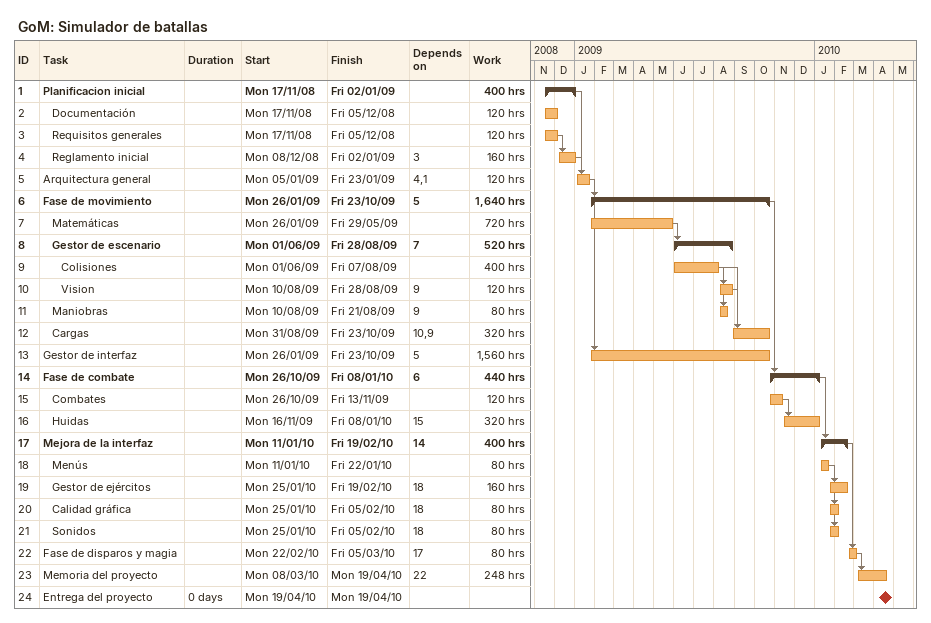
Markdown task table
GoM: Simulador de batallas

| ID | Level | Task | Duration | Start | Finish | Predecessors | Work (h) |
|---|---|---|---|---|---|---|---|
| 1 | 1 | **Planificacion inicial** |  | 2008-11-17 | 2009-01-02 |  | 400 |
| 2 | 2 | Documentación |  | 2008-11-17 | 2008-12-05 |  | 120 |
| 3 | 2 | Requisitos generales |  | 2008-11-17 | 2008-12-05 |  | 120 |
| 4 | 2 | Reglamento inicial |  | 2008-12-08 | 2009-01-02 | 3 | 160 |
| 5 | 1 | Arquitectura general |  | 2009-01-05 | 2009-01-23 | 4, 1 | 120 |
| 6 | 1 | **Fase de movimiento** |  | 2009-01-26 | 2009-10-23 | 5 | 1640 |
| 7 | 2 | Matemáticas |  | 2009-01-26 | 2009-05-29 |  | 720 |
| 8 | 2 | **Gestor de escenario** |  | 2009-06-01 | 2009-08-28 | 7 | 520 |
| 9 | 3 | Colisiones |  | 2009-06-01 | 2009-08-07 |  | 400 |
| 10 | 3 | Vision |  | 2009-08-10 | 2009-08-28 | 9 | 120 |
| 11 | 2 | Maniobras |  | 2009-08-10 | 2009-08-21 | 9 | 80 |
| 12 | 2 | Cargas |  | 2009-08-31 | 2009-10-23 | 10, 9 | 320 |
| 13 | 1 | Gestor de interfaz |  | 2009-01-26 | 2009-10-23 | 5 | 1560 |
| 14 | 1 | **Fase de combate** |  | 2009-10-26 | 2010-01-08 | 6 | 440 |
| 15 | 2 | Combates |  | 2009-10-26 | 2009-11-13 |  | 120 |
| 16 | 2 | Huidas |  | 2009-11-16 | 2010-01-08 | 15 | 320 |
| 17 | 1 | **Mejora de la interfaz** |  | 2010-01-11 | 2010-02-19 | 14 | 400 |
| 18 | 2 | Menús |  | 2010-01-11 | 2010-01-22 |  | 80 |
| 19 | 2 | Gestor de ejércitos |  | 2010-01-25 | 2010-02-19 | 18 | 160 |
| 20 | 2 | Calidad gráfica |  | 2010-01-25 | 2010-02-05 | 18 | 80 |
| 21 | 2 | Sonidos |  | 2010-01-25 | 2010-02-05 | 18 | 80 |
| 22 | 1 | Fase de disparos y magia |  | 2010-02-22 | 2010-03-05 | 17 | 80 |
| 23 | 1 | Memoria del proyecto |  | 2010-03-08 | 2010-04-19 | 22 | 248 |
| 24 | 1 | Entrega del proyecto | 0d | 2010-04-19 | 2010-04-19 |  |  |
